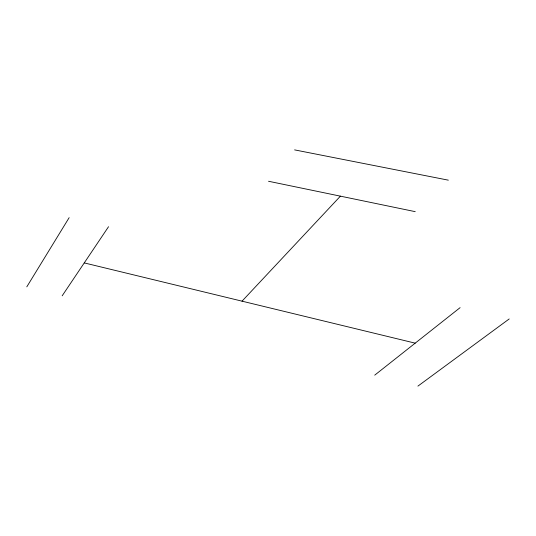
<?xml version="1.0" encoding="UTF-8"?>
<svg xmlns="http://www.w3.org/2000/svg" width="536" height="536" viewBox="0 0 536 536"><rect width="100%" height="100%" fill="white"/><g stroke="black" fill="none" stroke-linecap="round" stroke-linejoin="round"><path stroke-width="0.8" d="M26.8 286.84L69.151 217.656M62.176 295.818L108.533 226.721M242.038 301.165L340.414 196.149M374.724 375.153L460.102 307.644M417.913 386.114L509.2 318.947M294.606 149.886L448.337 180.163M268.536 181.262L415.226 211.653M84.259 262.908L415.199 343.154"/></g></svg>
